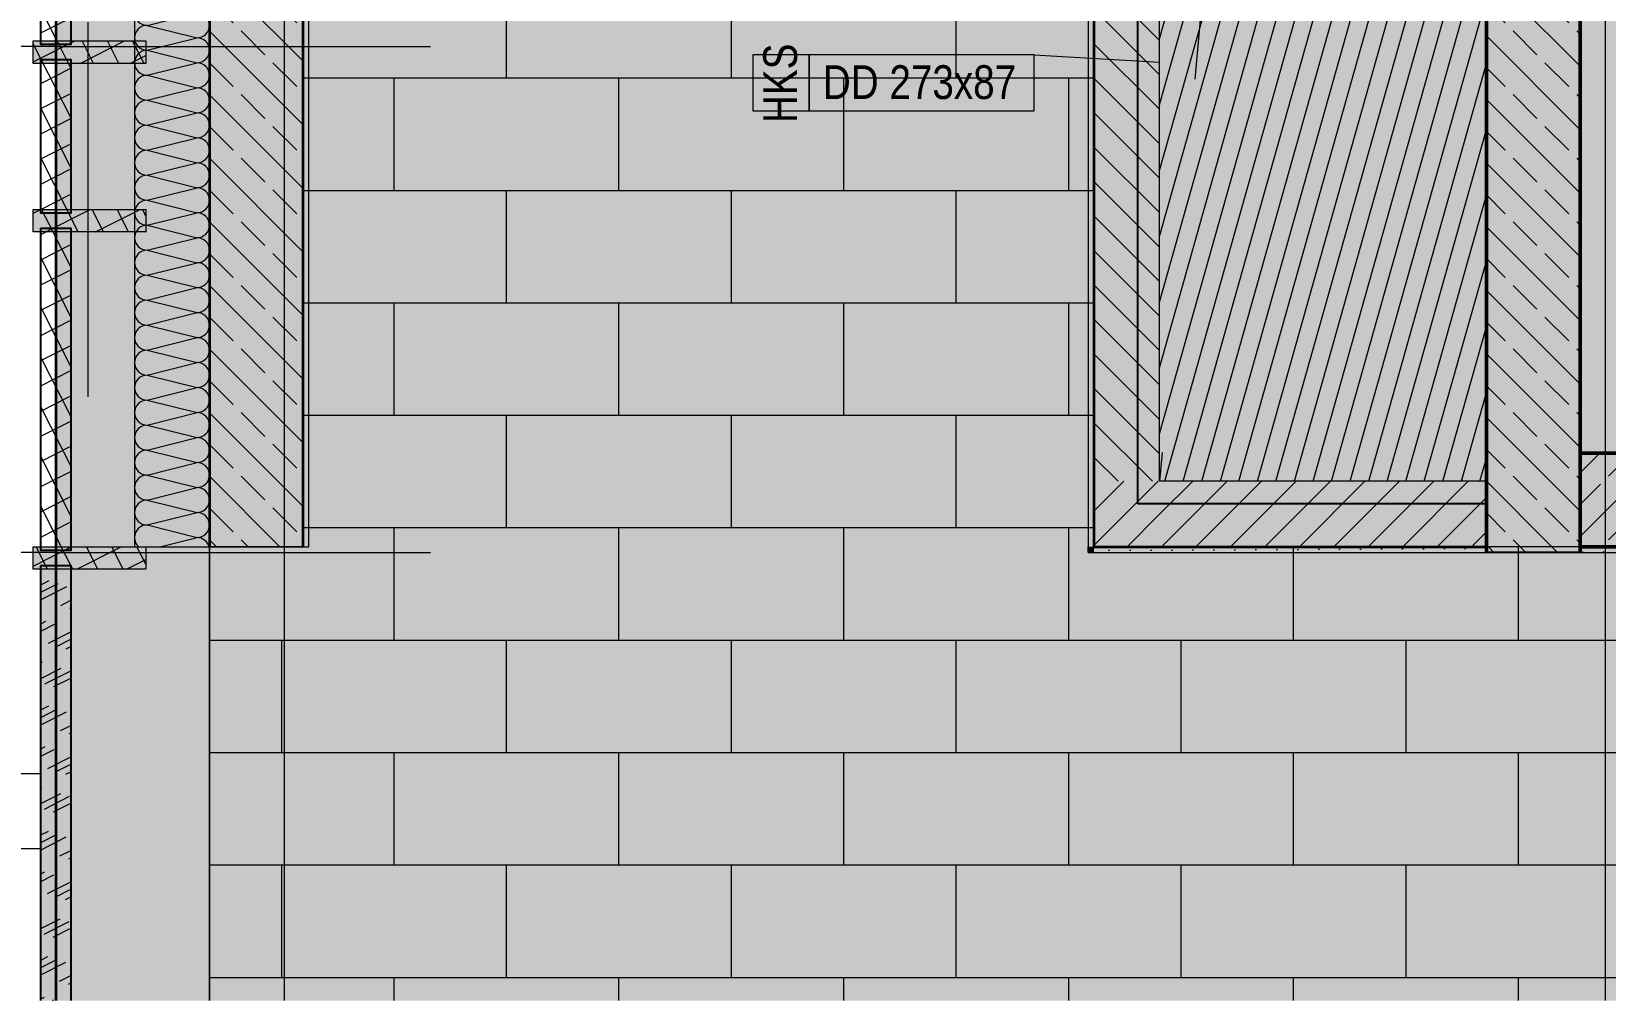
# Model space of a CAD drawing. Header units: metres. Extents: x -22.4 to 53.1, y 133.6 to 157.9.
# Drawn here: x -5.832 to -1.632, y 133.729 to 136.315 of the extents above; entities that cross this region are included whole.
import ezdxf

# ---------------------------------------------------------------- set-up
doc = ezdxf.new("R2010")
doc.units = ezdxf.units.M
doc.header["$MEASUREMENT"] = 0
for name, pattern in [('Achse', [0.0023, 0.0015, -0.0008]), ('Strichlinie', [0.004, 0.003, -0.001]), ('Strichpunktlinie', [0.006703, 0.003528, -0.001764, 0, -0.001411])]:
    doc.linetypes.add(name, pattern=pattern)
for name, color, linetype in [('00  Raster', 7, 'Continuous'), ('00  Raster Ausbau', 7, 'Continuous'), ('10  Fassade', 7, 'Continuous'), ('10  Fassade_Schnittschraffur', 7, 'Continuous'), ('10  Treppen + Rampen', 7, 'Continuous'), ('10  Wand Massiv', 7, 'Continuous'), ('10  Wand Massiv_Schnittschraffur', 7, 'Continuous'), ('20  Boden Aufbauten', 7, 'Continuous'), ('20  Boden Aufbauten_Deckschraffur', 7, 'Continuous'), ('20  Dach Aufbauten', 7, 'Continuous'), ('50  NUF - Raumstempel', 7, 'Continuous'), ('BAE-SUD-DD', 7, 'Continuous'), ('BAE-SUD-DD-Kernbohrzone', 7, 'Continuous'), ('BAE-SUD-Text', 7, 'Continuous'), ('Neubau_10  Treppen + Rampen', 7, 'Continuous')]:
    doc.layers.add(name, color=color, linetype=linetype)
doc.styles.add('ERSTELLTER_STIL_2', font='')
doc.styles.get('ERSTELLTER_STIL_2').set_extended_font_data('Arial Narrow')
pattern_1 = [(26.86749, (-110.107942, 75.264664), (-0.0112982155, 0.0223013526), [0, -0.025])]
pattern_2 = [(26.86749, (-110.10794, 75.264664), (-0.027115717, 0.053523246), []), (116.86749, (-110.10794, 75.264664), (0.053523246, 0.027115717), [])]
pattern_3 = [(315, (-110.10794, 75.26466), (0.08485281, 0.08485281), []), (315, (-110.06552, 75.30709), (0.08485281, 0.08485281), [0.09, -0.03])]
pattern_4 = [(45.00004, (-110.10794, 75.264664), (-0.04596197, 0.045961908), [])]

# ---------------------------------------------------------------- blocks, each defined once
blk = doc.blocks.new('*X12', base_point=(-23.4289, 120.7796))
at = {"layer": '10  Wand Massiv_Schnittschraffur', "color": 98, "linetype": 'Continuous', "lineweight": 13, "ltscale": 1000, "true_color": 0x000100}
for p, q in [((-5.5232, 137.798), (-5.3899, 137.8313)), ((-5.4242, 137.8399), (-5.3899, 137.8313)), ((-5.5232, 137.798), (-5.3899, 137.7647)), ((-5.5232, 137.7313), (-5.3899, 137.7647)), ((-5.5232, 137.7313), (-5.3899, 137.698)), ((-5.5232, 137.6647), (-5.3899, 137.698)), ((-5.5232, 137.6647), (-5.3899, 137.6313)), ((-5.5232, 137.598), (-5.3899, 137.6313)), ((-5.5232, 137.598), (-5.3899, 137.5647)), ((-5.5232, 137.5313), (-5.3899, 137.5647)), ((-5.5232, 137.5313), (-5.3899, 137.498)), ((-5.5232, 137.4647), (-5.3899, 137.498)), ((-5.5232, 137.4647), (-5.3899, 137.4313)), ((-5.5232, 137.398), (-5.3899, 137.4313)), ((-5.5232, 137.398), (-5.3899, 137.3647)), ((-5.5232, 137.3313), (-5.3899, 137.3647)), ((-5.5232, 137.3313), (-5.3899, 137.298)), ((-5.5232, 137.2647), (-5.3899, 137.298)), ((-5.5232, 137.2647), (-5.3899, 137.2313)), ((-5.5232, 137.198), (-5.3899, 137.2313)), ((-5.5232, 137.198), (-5.3899, 137.1647)), ((-5.5232, 137.1313), (-5.3899, 137.1647)), ((-5.5232, 137.1313), (-5.3899, 137.098)), ((-5.5232, 137.0647), (-5.3899, 137.098)), ((-5.5232, 137.0647), (-5.3899, 137.0313)), ((-5.5232, 136.998), (-5.3899, 137.0313)), ((-5.5232, 136.998), (-5.3899, 136.9647)), ((-5.5232, 136.9313), (-5.3899, 136.9647)), ((-5.5232, 136.9313), (-5.3899, 136.898)), ((-5.5232, 136.8647), (-5.3899, 136.898)), ((-5.5232, 136.8647), (-5.3899, 136.8313)), ((-5.5232, 136.798), (-5.3899, 136.8313)), ((-5.5232, 136.798), (-5.3899, 136.7647)), ((-5.5232, 136.7313), (-5.3899, 136.7647)), ((-5.5232, 136.7313), (-5.3899, 136.698)), ((-5.5232, 136.6647), (-5.3899, 136.698)), ((-5.5232, 136.6647), (-5.3899, 136.6313)), ((-5.5232, 136.598), (-5.3899, 136.6313)), ((-5.5232, 136.598), (-5.3899, 136.5647)), ((-5.5232, 136.5313), (-5.3899, 136.5647)), ((-5.5232, 136.5313), (-5.3899, 136.498)), ((-5.5232, 136.4647), (-5.3899, 136.498)), ((-5.5232, 136.4647), (-5.3899, 136.4313)), ((-5.5232, 136.398), (-5.3899, 136.4313)), ((-5.5232, 136.398), (-5.3899, 136.3647)), ((-5.5232, 136.3313), (-5.3899, 136.3647)), ((-5.5232, 136.3313), (-5.3899, 136.298)), ((-5.5232, 136.2647), (-5.3899, 136.298)), ((-5.5232, 136.2647), (-5.3899, 136.2313)), ((-5.5232, 136.198), (-5.3899, 136.2313)), ((-5.5232, 136.198), (-5.3899, 136.1647)), ((-5.5232, 136.1313), (-5.3899, 136.1647)), ((-5.5232, 136.1313), (-5.3899, 136.098)), ((-5.5232, 136.0647), (-5.3899, 136.098)), ((-5.5232, 136.0647), (-5.3899, 136.0313)), ((-5.5232, 135.998), (-5.3899, 136.0313)), ((-5.5232, 135.998), (-5.3899, 135.9647)), ((-5.5232, 135.9313), (-5.3899, 135.9647)), ((-5.5232, 135.9313), (-5.3899, 135.898)), ((-5.5232, 135.8647), (-5.3899, 135.898)), ((-5.5232, 135.8647), (-5.3899, 135.8313)), ((-5.5232, 135.798), (-5.3899, 135.8313)), ((-5.5232, 135.798), (-5.3899, 135.7647)), ((-5.5232, 135.7313), (-5.3899, 135.7647)), ((-5.5232, 135.7313), (-5.3899, 135.698)), ((-5.5232, 135.6647), (-5.3899, 135.698)), ((-5.5232, 135.6647), (-5.3899, 135.6313)), ((-5.5232, 135.598), (-5.3899, 135.6313)), ((-5.5232, 135.598), (-5.3899, 135.5647)), ((-5.5232, 135.5313), (-5.3899, 135.5647)), ((-5.5232, 135.5313), (-5.3899, 135.498)), ((-5.5232, 135.4647), (-5.3899, 135.498)), ((-5.5232, 135.4647), (-5.3899, 135.4313)), ((-5.5232, 135.398), (-5.3899, 135.4313)), ((-5.5232, 135.398), (-5.3899, 135.3647)), ((-5.5232, 135.3313), (-5.3899, 135.3647)), ((-5.5232, 135.3313), (-5.3899, 135.298)), ((-5.5232, 135.2647), (-5.3899, 135.298)), ((-5.5232, 135.2647), (-5.3899, 135.2313)), ((-5.5232, 135.198), (-5.3899, 135.2313)), ((-5.5232, 135.198), (-5.3899, 135.1647)), ((-5.5232, 135.1313), (-5.3899, 135.1647)), ((-5.5232, 135.1313), (-5.3899, 135.098)), ((-5.5232, 135.0647), (-5.3899, 135.098)), ((-5.5232, 135.0647), (-5.3899, 135.0313)), ((-5.5232, 134.998), (-5.3899, 135.0313)), ((-5.5232, 134.998), (-5.3899, 134.9647)), ((-5.4889, 134.9399), (-5.3899, 134.9647))]:
    blk.add_line(p, q, dxfattribs=at)
for centre, start, end in [((-5.5232, 137.8313), 165.0887, 180), ((-5.5232, 137.8313), 180, 270), ((-5.3899, 137.8647), 270, 312.0401), ((-5.3899, 137.798), 0, 90), ((-5.5232, 137.7647), 90, 180), ((-5.5232, 137.7647), 180, 270), ((-5.3899, 137.798), 270, 0), ((-5.3899, 137.7313), 0, 90), ((-5.5232, 137.698), 90, 180), ((-5.3899, 137.7313), 270, 0), ((-5.5232, 137.698), 180, 270), ((-5.3899, 137.6647), 0, 90), ((-5.5232, 137.6313), 90, 180), ((-5.3899, 137.6647), 270, 0), ((-5.5232, 137.6313), 180, 270), ((-5.5232, 137.5647), 90, 180), ((-5.3899, 137.598), 0, 90), ((-5.3899, 137.598), 270, 0), ((-5.5232, 137.5647), 180, 270), ((-5.3899, 137.5313), 0, 90), ((-5.5232, 137.498), 90, 180), ((-5.3899, 137.5313), 270, 0), ((-5.5232, 137.498), 180, 270), ((-5.3899, 137.4647), 0, 90), ((-5.5232, 137.4313), 90, 180), ((-5.5232, 137.4313), 180, 270), ((-5.3899, 137.4647), 270, 0), ((-5.3899, 137.398), 0, 90), ((-5.5232, 137.3647), 90, 180), ((-5.3899, 137.398), 270, 0), ((-5.5232, 137.3647), 180, 270), ((-5.3899, 137.3313), 0, 90), ((-5.5232, 137.298), 90, 180), ((-5.3899, 137.3313), 270, 0), ((-5.5232, 137.298), 180, 270), ((-5.5232, 137.2313), 90, 180), ((-5.3899, 137.2647), 0, 90), ((-5.3899, 137.2647), 270, 0), ((-5.5232, 137.2313), 180, 270), ((-5.3899, 137.198), 0, 90), ((-5.5232, 137.1647), 90, 180), ((-5.3899, 137.198), 270, 0), ((-5.5232, 137.1647), 180, 270), ((-5.5232, 137.098), 90, 180), ((-5.3899, 137.1313), 0, 90), ((-5.3899, 137.1313), 270, 0), ((-5.5232, 137.098), 180, 270), ((-5.3899, 137.0647), 0, 90), ((-5.5232, 137.0313), 90, 180), ((-5.3899, 137.0647), 270, 0), ((-5.5232, 137.0313), 180, 270), ((-5.3899, 136.998), 0, 90), ((-5.5232, 136.9647), 90, 180), ((-5.5232, 136.9647), 180, 270), ((-5.3899, 136.998), 270, 0), ((-5.3899, 136.9313), 0, 90), ((-5.5232, 136.898), 90, 180), ((-5.3899, 136.9313), 270, 0), ((-5.5232, 136.898), 180, 270), ((-5.3899, 136.8647), 0, 90), ((-5.5232, 136.8313), 90, 180), ((-5.3899, 136.8647), 270, 0), ((-5.5232, 136.8313), 180, 270), ((-5.5232, 136.7647), 90, 180), ((-5.3899, 136.798), 0, 90), ((-5.3899, 136.798), 270, 0), ((-5.5232, 136.7647), 180, 270), ((-5.3899, 136.7313), 0, 90), ((-5.5232, 136.698), 90, 180), ((-5.3899, 136.7313), 270, 0), ((-5.5232, 136.698), 180, 270), ((-5.3899, 136.6647), 0, 90), ((-5.5232, 136.6313), 90, 180), ((-5.5232, 136.6313), 180, 270), ((-5.3899, 136.6647), 270, 0), ((-5.3899, 136.598), 0, 90), ((-5.5232, 136.5647), 90, 180), ((-5.3899, 136.598), 270, 0), ((-5.5232, 136.5647), 180, 270), ((-5.3899, 136.5313), 0, 90), ((-5.5232, 136.498), 90, 180), ((-5.3899, 136.5313), 270, 0), ((-5.5232, 136.498), 180, 270), ((-5.5232, 136.4313), 90, 180), ((-5.3899, 136.4647), 0, 90), ((-5.3899, 136.4647), 270, 0), ((-5.5232, 136.4313), 180, 270), ((-5.3899, 136.398), 0, 90), ((-5.5232, 136.3647), 90, 180), ((-5.3899, 136.398), 270, 0), ((-5.5232, 136.3647), 180, 270), ((-5.3899, 136.3313), 0, 90), ((-5.5232, 136.298), 90, 180), ((-5.5232, 136.298), 180, 270), ((-5.3899, 136.3313), 270, 0), ((-5.3899, 136.2647), 0, 90), ((-5.5232, 136.2313), 90, 180), ((-5.3899, 136.2647), 270, 0), ((-5.5232, 136.2313), 180, 270), ((-5.3899, 136.198), 0, 90), ((-5.5232, 136.1647), 90, 180), ((-5.5232, 136.1647), 180, 270), ((-5.3899, 136.198), 270, 0), ((-5.3899, 136.1313), 0, 90), ((-5.5232, 136.098), 90, 180), ((-5.3899, 136.1313), 270, 0), ((-5.5232, 136.098), 180, 270), ((-5.3899, 136.0647), 0, 90), ((-5.5232, 136.0313), 90, 180), ((-5.3899, 136.0647), 270, 0), ((-5.5232, 136.0313), 180, 270), ((-5.5232, 135.9647), 90, 180), ((-5.3899, 135.998), 0, 90), ((-5.3899, 135.998), 270, 0), ((-5.5232, 135.9647), 180, 270), ((-5.3899, 135.9313), 0, 90), ((-5.5232, 135.898), 90, 180), ((-5.3899, 135.9313), 270, 0), ((-5.5232, 135.898), 180, 270), ((-5.3899, 135.8647), 0, 90), ((-5.5232, 135.8313), 90, 180), ((-5.5232, 135.8313), 180, 270), ((-5.3899, 135.8647), 270, 0), ((-5.3899, 135.798), 0, 90), ((-5.5232, 135.7647), 90, 180), ((-5.3899, 135.798), 270, 0), ((-5.5232, 135.7647), 180, 270), ((-5.3899, 135.7313), 0, 90), ((-5.5232, 135.698), 90, 180), ((-5.3899, 135.7313), 270, 0), ((-5.5232, 135.698), 180, 270), ((-5.5232, 135.6313), 90, 180), ((-5.3899, 135.6647), 0, 90), ((-5.3899, 135.6647), 270, 0), ((-5.5232, 135.6313), 180, 270), ((-5.3899, 135.598), 0, 90), ((-5.5232, 135.5647), 90, 180), ((-5.3899, 135.598), 270, 0), ((-5.5232, 135.5647), 180, 270), ((-5.3899, 135.5313), 0, 90), ((-5.5232, 135.498), 90, 180), ((-5.5232, 135.498), 180, 270), ((-5.3899, 135.5313), 270, 0), ((-5.3899, 135.4647), 0, 90), ((-5.5232, 135.4313), 90, 180), ((-5.3899, 135.4647), 270, 0), ((-5.5232, 135.4313), 180, 270), ((-5.3899, 135.398), 0, 90), ((-5.5232, 135.3647), 90, 180), ((-5.3899, 135.398), 270, 0), ((-5.5232, 135.3647), 180, 270), ((-5.5232, 135.298), 90, 180), ((-5.3899, 135.3313), 0, 90), ((-5.3899, 135.3313), 270, 0), ((-5.5232, 135.298), 180, 270), ((-5.3899, 135.2647), 0, 90), ((-5.5232, 135.2313), 90, 180), ((-5.3899, 135.2647), 270, 0), ((-5.5232, 135.2313), 180, 270), ((-5.3899, 135.198), 0, 90), ((-5.5232, 135.1647), 90, 180), ((-5.5232, 135.1647), 180, 270), ((-5.3899, 135.198), 270, 0), ((-5.3899, 135.1313), 0, 90), ((-5.5232, 135.098), 90, 180), ((-5.3899, 135.1313), 270, 0), ((-5.5232, 135.098), 180, 270), ((-5.3899, 135.0647), 0, 90), ((-5.5232, 135.0313), 90, 180), ((-5.5232, 135.0313), 180, 270), ((-5.3899, 135.0647), 270, 0), ((-5.3899, 134.998), 0, 90), ((-5.5232, 134.9647), 90, 180), ((-5.3899, 134.998), 270, 0), ((-5.5232, 134.9647), 180, 227.9599), ((-5.3899, 134.9313), 14.9113, 90)]:
    blk.add_arc(centre, 0.0333, start, end, dxfattribs=at)
blk = doc.blocks.new('*X22', base_point=(-23.4289, 120.7796))
at = {"layer": '20  Boden Aufbauten_Deckschraffur', "color": 254, "linetype": 'Continuous', "lineweight": 18, "ltscale": 1000, "true_color": 0xdfdfdf}
for p, q in [((-4.5639, 136.1909), (-4.5639, 136.4909)), ((-3.9639, 136.1909), (-3.9639, 136.4909)), ((-3.3639, 136.1909), (-3.3639, 136.4909)), ((-5.1066, 136.1909), (-4.2639, 136.1909)), ((-5.1066, 136.1909), (-4.2639, 136.1909)), ((-4.8639, 135.8909), (-4.8639, 136.1909)), ((-4.2639, 136.1909), (-3.3639, 136.1909)), ((-4.2639, 135.8909), (-4.2639, 136.1909)), ((-3.6639, 135.8909), (-3.6639, 136.1909)), ((-3.3639, 136.1909), (-2.9966, 136.1909)), ((-3.3639, 136.1909), (-2.9966, 136.1909)), ((-3.0639, 135.8909), (-3.0639, 136.1909)), ((-5.1066, 135.8909), (-4.2639, 135.8909)), ((-4.5639, 135.5909), (-4.5639, 135.8909)), ((-4.2639, 135.8909), (-3.3639, 135.8909)), ((-4.2639, 135.8909), (-3.3639, 135.8909)), ((-3.9639, 135.5909), (-3.9639, 135.8909)), ((-3.3639, 135.8909), (-2.9966, 135.8909)), ((-3.3639, 135.5909), (-3.3639, 135.8909)), ((-5.1066, 135.5909), (-4.2639, 135.5909)), ((-5.1066, 135.5909), (-4.2639, 135.5909)), ((-4.8639, 135.2909), (-4.8639, 135.5909)), ((-4.2639, 135.5909), (-3.3639, 135.5909)), ((-4.2639, 135.2909), (-4.2639, 135.5909)), ((-3.6639, 135.2909), (-3.6639, 135.5909)), ((-3.3639, 135.5909), (-2.9966, 135.5909)), ((-3.3639, 135.5909), (-2.9966, 135.5909)), ((-3.0639, 135.2909), (-3.0639, 135.5909)), ((-5.1066, 135.2909), (-4.2639, 135.2909)), ((-4.5639, 134.9909), (-4.5639, 135.2909)), ((-4.2639, 135.2909), (-3.3639, 135.2909)), ((-4.2639, 135.2909), (-3.3639, 135.2909)), ((-3.9639, 134.9909), (-3.9639, 135.2909)), ((-3.3639, 135.2909), (-2.9966, 135.2909)), ((-3.3639, 134.9909), (-3.3639, 135.2909)), ((-5.1066, 134.9909), (-4.2639, 134.9909)), ((-5.1066, 134.9909), (-4.2639, 134.9909)), ((-4.8639, 134.6909), (-4.8639, 134.9909)), ((-4.2639, 134.9909), (-3.3639, 134.9909)), ((-4.2639, 134.6909), (-4.2639, 134.9909)), ((-3.6639, 134.6909), (-3.6639, 134.9909)), ((-3.3639, 134.9909), (-2.9966, 134.9909)), ((-3.3639, 134.9909), (-2.9966, 134.9909)), ((-3.0639, 134.6909), (-3.0639, 134.9909)), ((-2.4639, 134.6909), (-2.4639, 134.9399)), ((-1.8639, 134.6909), (-1.8639, 134.9399)), ((-5.3566, 134.6909), (-5.1639, 134.6909)), ((-5.3566, 134.6909), (-5.1639, 134.6909)), ((-5.1639, 134.6909), (-4.2639, 134.6909)), ((-5.1639, 134.3909), (-5.1639, 134.6909)), ((-4.5639, 134.3909), (-4.5639, 134.6909)), ((-4.2639, 134.6909), (-3.3639, 134.6909)), ((-4.2639, 134.6909), (-3.3639, 134.6909)), ((-3.9639, 134.3909), (-3.9639, 134.6909)), ((-3.3639, 134.6909), (-2.4639, 134.6909)), ((-3.3639, 134.3909), (-3.3639, 134.6909)), ((-2.7639, 134.3909), (-2.7639, 134.6909)), ((-2.4639, 134.6909), (-1.5639, 134.6909)), ((-2.4639, 134.6909), (-1.5639, 134.6909)), ((-2.1639, 134.3909), (-2.1639, 134.6909)), ((-5.3566, 134.3909), (-5.1639, 134.3909)), ((-5.1639, 134.3909), (-4.2639, 134.3909)), ((-5.1639, 134.3909), (-4.2639, 134.3909)), ((-4.8639, 134.0909), (-4.8639, 134.3909)), ((-4.2639, 134.3909), (-3.3639, 134.3909)), ((-4.2639, 134.0909), (-4.2639, 134.3909)), ((-3.6639, 134.0909), (-3.6639, 134.3909)), ((-3.3639, 134.3909), (-2.4639, 134.3909)), ((-3.3639, 134.3909), (-2.4639, 134.3909)), ((-3.0639, 134.0909), (-3.0639, 134.3909)), ((-2.4639, 134.3909), (-1.5639, 134.3909)), ((-2.4639, 134.0909), (-2.4639, 134.3909)), ((-1.8639, 134.0909), (-1.8639, 134.3909)), ((-5.3566, 134.0909), (-5.1639, 134.0909)), ((-5.3566, 134.0909), (-5.1639, 134.0909)), ((-5.1639, 134.0909), (-4.2639, 134.0909)), ((-5.1639, 133.7909), (-5.1639, 134.0909)), ((-4.5639, 133.7909), (-4.5639, 134.0909)), ((-4.2639, 134.0909), (-3.3639, 134.0909)), ((-4.2639, 134.0909), (-3.3639, 134.0909)), ((-3.9639, 133.7909), (-3.9639, 134.0909)), ((-3.3639, 134.0909), (-2.4639, 134.0909)), ((-3.3639, 133.7909), (-3.3639, 134.0909)), ((-2.7639, 133.7909), (-2.7639, 134.0909)), ((-2.4639, 134.0909), (-1.5639, 134.0909)), ((-2.4639, 134.0909), (-1.5639, 134.0909)), ((-2.1639, 133.7909), (-2.1639, 134.0909)), ((-5.3566, 133.7909), (-5.1639, 133.7909)), ((-5.1639, 133.7909), (-4.2639, 133.7909)), ((-5.1639, 133.7909), (-4.2639, 133.7909)), ((-4.8639, 133.7291), (-4.8639, 133.7909)), ((-4.2639, 133.7909), (-3.3639, 133.7909)), ((-4.2639, 133.7291), (-4.2639, 133.7909)), ((-3.6639, 133.7291), (-3.6639, 133.7909)), ((-3.3639, 133.7909), (-2.4639, 133.7909)), ((-3.3639, 133.7909), (-2.4639, 133.7909)), ((-3.0639, 133.7291), (-3.0639, 133.7909)), ((-2.4639, 133.7909), (-1.5639, 133.7909)), ((-2.4639, 133.7291), (-2.4639, 133.7909)), ((-1.8639, 133.7291), (-1.8639, 133.7909))]:
    blk.add_line(p, q, dxfattribs=at)
blk = doc.blocks.new('*X35', base_point=(-23.4289, 120.7796))
at = {"layer": '10  Fassade_Schnittschraffur', "color": 98, "linetype": 'Continuous', "lineweight": 13, "ltscale": 1000, "true_color": 0x000100}
for p, q in [((-5.8068, 134.8382), (-5.7844, 134.8496)), ((-5.8068, 134.8184), (-5.7606, 134.8418)), ((-5.8037, 134.8001), (-5.7368, 134.834)), ((-5.7534, 134.7836), (-5.7268, 134.7971)), ((-5.8068, 134.7344), (-5.7936, 134.7411)), ((-5.7296, 134.7759), (-5.7268, 134.7773)), ((-5.8068, 134.7146), (-5.7698, 134.7333)), ((-5.7864, 134.6829), (-5.7268, 134.7131)), ((-5.7626, 134.6751), (-5.7268, 134.6933)), ((-5.7389, 134.6673), (-5.7268, 134.6734)), ((-5.8068, 134.6305), (-5.8028, 134.6326)), ((-5.8068, 134.5885), (-5.7525, 134.6161)), ((-5.7956, 134.5744), (-5.7287, 134.6083)), ((-5.7718, 134.5666), (-5.7268, 134.5894)), ((-5.8068, 134.5045), (-5.7854, 134.5153)), ((-5.8068, 134.4847), (-5.7617, 134.5075)), ((-5.8048, 134.4659), (-5.7379, 134.4998)), ((-5.7545, 134.4494), (-5.7268, 134.4634)), ((-5.7307, 134.4416), (-5.7268, 134.4436)), ((-5.8068, 134.4007), (-5.7947, 134.4068)), ((-5.8068, 134.3808), (-5.7709, 134.399)), ((-5.7875, 134.3486), (-5.7268, 134.3794)), ((-5.7637, 134.3409), (-5.7268, 134.3595)), ((-5.7399, 134.3331), (-5.7268, 134.3397)), ((-5.8068, 134.2968), (-5.8039, 134.2983)), ((-5.8068, 134.2548), (-5.7535, 134.2818)), ((-5.7967, 134.2401), (-5.7298, 134.274)), ((-5.7729, 134.2323), (-5.7268, 134.2557)), ((-5.8068, 134.1708), (-5.7865, 134.1811)), ((-5.8068, 134.151), (-5.7628, 134.1733)), ((-5.8059, 134.1316), (-5.739, 134.1655)), ((-5.7555, 134.1151), (-5.7268, 134.1297)), ((-5.7318, 134.1073), (-5.7268, 134.1099)), ((-5.8068, 134.0669), (-5.7958, 134.0725)), ((-5.8068, 134.0471), (-5.772, 134.0648)), ((-5.7885, 134.0144), (-5.7268, 134.0457)), ((-5.7648, 134.0066), (-5.7268, 134.0258)), ((-5.741, 133.9988), (-5.7268, 134.006)), ((-5.8068, 133.9631), (-5.805, 133.964)), ((-5.8068, 133.9211), (-5.7546, 133.9475)), ((-5.7978, 133.9059), (-5.7309, 133.9398)), ((-5.774, 133.8981), (-5.7268, 133.922)), ((-5.8068, 133.8371), (-5.7876, 133.8468)), ((-5.8068, 133.8173), (-5.7638, 133.839)), ((-5.8068, 133.7974), (-5.7401, 133.8312)), ((-5.7566, 133.7808), (-5.7268, 133.796)), ((-5.7329, 133.7731), (-5.7268, 133.7761)), ((-5.8068, 133.7332), (-5.7968, 133.7383)), ((-5.7758, 133.7291), (-5.7731, 133.7305))]:
    blk.add_line(p, q, dxfattribs=at)

msp = doc.modelspace()

# ---------------------------------------------------------------- hatches: boundary and pattern name
at = {"layer": '10  Fassade_Schnittschraffur', "linetype": 'Continuous', "lineweight": 13, "true_color": 0x000100}
h = msp.add_hatch(dxfattribs=at)
h.set_pattern_fill('Dämmung__hart_1_0001', color=98, style=0, pattern_type=2)
h.set_pattern_definition(pattern_2)
h.paths.add_polyline_path([(-5.8068, 137.4399), (-5.8068, 136.2799), (-5.7268, 136.2799), (-5.7268, 137.4399)])
at = {"layer": '10  Fassade_Schnittschraffur', "linetype": 'Continuous', "lineweight": 0, "true_color": 0xffffff}
for points in [[(-5.8268, 136.2299), (-5.5268, 136.2299), (-5.5268, 136.2899), (-5.8268, 136.2899)], [(-5.8268, 135.7799), (-5.5268, 135.7799), (-5.5268, 135.8399), (-5.8268, 135.8399)], [(-5.8268, 134.8799), (-5.5268, 134.8799), (-5.5268, 134.9399), (-5.8268, 134.9399)], [(-5.7268, 134.8899), (-5.8068, 134.8899), (-5.8068, 133.7291), (-5.7268, 133.7291)]]:
    msp.add_hatch(color=7, dxfattribs=at).paths.add_polyline_path(points)
at = {"layer": '10  Fassade_Schnittschraffur', "linetype": 'Continuous', "lineweight": 13, "true_color": 0x000100}
h = msp.add_hatch(dxfattribs=at)
h.set_pattern_fill('Dämmung__hart_1_0001', color=98, style=0, pattern_type=2)
h.set_pattern_definition(pattern_2)
h.paths.add_polyline_path([(-5.8268, 136.2299), (-5.5268, 136.2299), (-5.5268, 136.2899), (-5.8268, 136.2899)])
h = msp.add_hatch(dxfattribs=at)
h.set_pattern_fill('Dämmung__hart_1_0001', color=98, style=0, pattern_type=2)
h.set_pattern_definition(pattern_2)
h.paths.add_polyline_path([(-5.8068, 136.2399), (-5.8068, 135.8299), (-5.7268, 135.8299), (-5.7268, 136.2399)])
h = msp.add_hatch(dxfattribs=at)
h.set_pattern_fill('Dämmung__hart_1_0001', color=98, style=0, pattern_type=2)
h.set_pattern_definition(pattern_2)
h.paths.add_polyline_path([(-5.8268, 135.7799), (-5.5268, 135.7799), (-5.5268, 135.8399), (-5.8268, 135.8399)])
h = msp.add_hatch(dxfattribs=at)
h.set_pattern_fill('Dämmung__hart_1_0001', color=98, style=0, pattern_type=2)
h.set_pattern_definition(pattern_2)
h.paths.add_polyline_path([(-5.8068, 135.7899), (-5.8068, 134.9299), (-5.7268, 134.9299), (-5.7268, 135.7899)])
h = msp.add_hatch(dxfattribs=at)
h.set_pattern_fill('Dämmung__hart_1_0001', color=98, style=0, pattern_type=2)
h.set_pattern_definition(pattern_2)
h.paths.add_polyline_path([(-5.8268, 134.8799), (-5.5268, 134.8799), (-5.5268, 134.9399), (-5.8268, 134.9399)])
at = {"layer": '10  Wand Massiv_Schnittschraffur', "linetype": 'Continuous', "lineweight": 0, "true_color": 0xffffff}
for points in [[(-5.3566, 137.8399), (-5.3566, 134.9399), (-5.1066, 134.9399), (-5.1066, 137.8399)], [(-5.0916, 134.9399), (-5.0916, 137.8399), (-5.1066, 137.8399), (-5.1066, 134.9399)], [(-2.9966, 137.8261), (-3.0116, 137.8249), (-3.0116, 134.9399), (-2.9966, 134.9399)], [(-2.8216, 137.8399), (-2.9966, 137.8261), (-2.9966, 135.1149), (-2.8216, 135.1149)], [(-1.9495, 137.8399), (-1.9495, 135.1149), (-1.6995, 134.9249), (-1.6995, 137.8399)], [(-1.1945, 135.1899), (-1.6995, 135.1899), (-1.6995, 134.9399), (-1.1945, 134.9399)], [(-2.8216, 135.1149), (-2.9966, 135.1149), (-2.9966, 134.9399)], [(-2.9966, 134.9399), (-2.8216, 134.9399), (-2.8216, 135.1149)], [(-2.8216, 135.1149), (-2.8216, 134.9399), (-1.9495, 134.9399), (-1.9495, 135.1149)], [(-1.7193, 134.9399), (-1.9495, 135.1149), (-1.9495, 134.9399)], [(-2.9966, 134.9399), (-3.0116, 134.9399), (-3.0116, 134.9249)], [(-3.0116, 134.9249), (-2.9966, 134.9249), (-2.9966, 134.9399)], [(-2.9966, 134.9399), (-2.9966, 134.9249), (-1.9495, 134.9249), (-1.9495, 134.9399)], [(-1.7193, 134.9399), (-1.9495, 134.9399), (-1.9495, 134.9249), (-1.6995, 134.9249)], [(-1.1945, 134.9399), (-1.6995, 134.9399), (-1.6995, 134.9249), (-1.1945, 134.9249)]]:
    msp.add_hatch(color=7, dxfattribs=at).paths.add_polyline_path(points)
at = {"layer": '10  Wand Massiv_Schnittschraffur', "linetype": 'Continuous', "lineweight": 13, "true_color": 0x000100}
h = msp.add_hatch(dxfattribs=at)
h.set_pattern_fill('Beton__Stahlbeton_0001', color=98, style=0, pattern_type=2)
h.set_pattern_definition([(315, (-110.10794, 75.26466), (0.08485281, 0.08485281), []), (315, (-110.06552, 75.30709), (0.08485281, 0.08485281), [0.09, -0.03])])
h.paths.add_polyline_path([(-5.3566, 137.8399), (-5.3566, 134.9399), (-5.1066, 134.9399), (-5.1066, 137.8399)])
h = msp.add_hatch(dxfattribs=at)
h.set_pattern_fill('Gips_0001', color=98, style=0, pattern_type=2)
h.set_pattern_definition(pattern_1)
h.paths.add_polyline_path([(-5.0916, 134.9399), (-5.0916, 137.8399), (-5.1066, 137.8399), (-5.1066, 134.9399)])
h = msp.add_hatch(dxfattribs=at)
h.set_pattern_fill('Gips_0001', color=98, style=0, pattern_type=2)
h.set_pattern_definition(pattern_1)
h.paths.add_polyline_path([(-2.9966, 137.8261), (-3.0116, 137.8249), (-3.0116, 134.9399), (-2.9966, 134.9399)])
h = msp.add_hatch(dxfattribs=at)
h.set_pattern_fill('MW_Kalksandstein_0001', color=98, style=0, pattern_type=2)
h.set_pattern_definition([(315.00004, (-110.10794, 75.264664), (0.045961905, 0.045961973), [])])
h.paths.add_polyline_path([(-2.8216, 137.8399), (-2.9966, 137.8261), (-2.9966, 135.1149), (-2.8216, 135.1149)])
h = msp.add_hatch(dxfattribs=at)
h.set_pattern_fill('Beton__Stahlbeton_0001', color=98, style=0, pattern_type=2)
h.set_pattern_definition(pattern_3)
h.paths.add_polyline_path([(-1.9495, 137.8399), (-1.9495, 135.1149), (-1.6995, 134.9249), (-1.6995, 137.8399)])
h = msp.add_hatch(dxfattribs=at)
h.set_pattern_fill('Beton__Stahlbeton_0001', color=98, style=0, pattern_type=2)
h.set_pattern_definition([(45, (-110.10794, 75.26466), (-0.08485281, 0.08485281), []), (45, (-110.15037, 75.30709), (-0.08485281, 0.08485281), [0.09, -0.03])])
h.paths.add_polyline_path([(-1.1945, 135.1899), (-1.6995, 135.1899), (-1.6995, 134.9399), (-1.1945, 134.9399)])
h = msp.add_hatch(dxfattribs=at)
h.set_pattern_fill('MW_Kalksandstein_0001', color=98, style=0, pattern_type=2)
h.set_pattern_definition(pattern_4)
h.paths.add_polyline_path([(-2.8216, 135.1149), (-2.9966, 135.1149), (-2.9966, 134.9399)])
h = msp.add_hatch(dxfattribs=at)
h.set_pattern_fill('MW_Kalksandstein_0001', color=98, style=0, pattern_type=2)
h.set_pattern_definition(pattern_4)
h.paths.add_polyline_path([(-2.9966, 134.9399), (-2.8216, 134.9399), (-2.8216, 135.1149)])
h = msp.add_hatch(dxfattribs=at)
h.set_pattern_fill('MW_Kalksandstein_0001', color=98, style=0, pattern_type=2)
h.set_pattern_definition(pattern_4)
h.paths.add_polyline_path([(-2.8216, 135.1149), (-2.8216, 134.9399), (-1.9495, 134.9399), (-1.9495, 135.1149)])
h = msp.add_hatch(dxfattribs=at)
h.set_pattern_fill('Beton__Stahlbeton_0001', color=98, style=0, pattern_type=2)
h.set_pattern_definition(pattern_3)
h.paths.add_polyline_path([(-1.7193, 134.9399), (-1.9495, 135.1149), (-1.9495, 134.9399)])
h = msp.add_hatch(dxfattribs=at)
h.set_pattern_fill('Gips_0001', color=98, style=0, pattern_type=2)
h.set_pattern_definition(pattern_1)
h.paths.add_polyline_path([(-2.9966, 134.9399), (-3.0116, 134.9399), (-3.0116, 134.9249)])
h = msp.add_hatch(dxfattribs=at)
h.set_pattern_fill('Gips_0001', color=98, style=0, pattern_type=2)
h.set_pattern_definition(pattern_1)
h.paths.add_polyline_path([(-3.0116, 134.9249), (-2.9966, 134.9249), (-2.9966, 134.9399)])
h = msp.add_hatch(dxfattribs=at)
h.set_pattern_fill('Gips_0001', color=98, style=0, pattern_type=2)
h.set_pattern_definition(pattern_1)
h.paths.add_polyline_path([(-2.9966, 134.9399), (-2.9966, 134.9249), (-1.9495, 134.9249), (-1.9495, 134.9399)])
h = msp.add_hatch(dxfattribs=at)
h.set_pattern_fill('Beton__Stahlbeton_0001', color=98, style=0, pattern_type=2)
h.set_pattern_definition(pattern_3)
h.paths.add_polyline_path([(-1.7193, 134.9399), (-1.9495, 134.9399), (-1.9495, 134.9249), (-1.6995, 134.9249)])
h = msp.add_hatch(dxfattribs=at)
h.set_pattern_fill('Gips_0001', color=98, style=0, pattern_type=2)
h.set_pattern_definition(pattern_1)
h.paths.add_polyline_path([(-1.1945, 134.9399), (-1.6995, 134.9399), (-1.6995, 134.9249), (-1.1945, 134.9249)])
at = {"layer": '20  Boden Aufbauten_Deckschraffur', "linetype": 'Continuous', "lineweight": 0, "true_color": 0xffffff}
msp.add_hatch(color=7, dxfattribs=at).paths.add_polyline_path([(-5.3566, 134.9399), (-5.3566, 133.7291), (0.3504, 133.7291), (0.3504, 134.9399), (-0.1445, 134.9399), (-0.1445, 135.0399), (-1.1945, 135.0399), (-1.1945, 134.9399), (-2.9966, 134.9399), (-2.9966, 137.8399), (-3.3116, 137.8399), (-3.3116, 138.0918), (-4.7916, 138.0918), (-4.7916, 137.8399), (-5.1066, 137.8399), (-5.1066, 134.9399)])
at = {"layer": 'BAE-SUD-DD-Kernbohrzone', "linetype": 'Continuous', "lineweight": 18, "ltscale": 1000}
h = msp.add_hatch(dxfattribs=at)
h.set_pattern_fill('ANSI31_0001', color=9, style=0, pattern_type=2)
h.set_pattern_definition([(74.26204, (36.5043, 138.53991), (-0.045839647, 0.012917716), [])])
h.paths.add_polyline_path([(-1.9495, 137.8399), (-2.8216, 137.8399), (-2.8216, 135.1149), (-1.9495, 135.1149)])
at = {"layer": 'Neubau_10  Treppen + Rampen', "linetype": 'Continuous', "lineweight": 0, "true_color": 0x8f8f8f}
msp.add_hatch(color=252, dxfattribs=at).paths.add_polyline_path([(-5.7669, 137.8399), (-5.7669, 133.7291), (0.9503, 133.7291), (0.9503, 137.8399)])

# ---------------------------------------------------------------- linework, layer by layer
at = {"layer": '00  Raster', "color": 7, "linetype": 'Strichpunktlinie', "lineweight": 13, "ltscale": 1000}
for p, q in [((-5.1566, 133.7291), (-5.1566, 155.8833)), ((-1.6316, 133.7291), (-1.6316, 155.8899))]:
    msp.add_line(p, q, dxfattribs=at)
at = {"layer": '00  Raster Ausbau', "color": 9, "linetype": 'Achse', "lineweight": 18, "ltscale": 1000}
for p, q in [((-5.6816, 136.3399), (-5.6816, 135.3399)), ((-5.7669, 136.2749), (-6.7669, 136.2749)), ((-5.7669, 136.2749), (-4.7669, 136.2749)), ((-5.7669, 134.9249), (-6.7669, 134.9249)), ((-5.7669, 134.9249), (-4.7669, 134.9249))]:
    msp.add_line(p, q, dxfattribs=at)
at = {"layer": '10  Fassade', "color": 7, "linetype": 'Continuous', "lineweight": 25, "ltscale": 1000, "flags": 128}
for points in [[(-5.8068, 137.4399), (-5.7268, 137.4399), (-5.7268, 136.2799), (-5.8068, 136.2799)], [(-5.8068, 136.2399), (-5.7268, 136.2399), (-5.7268, 135.8299), (-5.8068, 135.8299)], [(-5.8068, 135.7899), (-5.7268, 135.7899), (-5.7268, 134.9299), (-5.8068, 134.9299)]]:
    msp.add_lwpolyline(points, close=True, dxfattribs=at)
at = {"layer": '10  Fassade', "color": 7, "linetype": 'Continuous', "lineweight": 18, "ltscale": 1000, "flags": 128}
for points in [[(-5.8268, 136.2299), (-5.8268, 136.2899), (-5.5268, 136.2899), (-5.5268, 136.2299)], [(-5.8268, 135.7799), (-5.8268, 135.8399), (-5.5268, 135.8399), (-5.5268, 135.7799)], [(-5.8268, 134.8799), (-5.8268, 134.9399), (-5.5268, 134.9399), (-5.5268, 134.8799)]]:
    msp.add_lwpolyline(points, close=True, dxfattribs=at)
at = {"layer": '10  Fassade', "color": 7, "linetype": 'Continuous', "lineweight": 25, "ltscale": 1000, "flags": 128}
msp.add_lwpolyline([(-5.8068, 133.7291), (-5.8068, 134.8899), (-5.7268, 134.8899), (-5.7268, 133.7291)], dxfattribs=at)
at = {"layer": '10  Fassade', "color": 255, "linetype": 'Continuous', "lineweight": 18, "ltscale": 1000, "flags": 128}
for points in [[(-5.9308, 134.3349), (-5.8068, 134.3349)], [(-5.8068, 134.3349), (-5.8068, 134.1349)], [(-5.9308, 134.1349), (-5.8068, 134.1349)]]:
    msp.add_lwpolyline(points, dxfattribs=at)
at = {"layer": '10  Wand Massiv', "color": 7, "linetype": 'Continuous', "lineweight": 35, "ltscale": 1000}
for p, q in [((-5.3566, 137.8399), (-5.3566, 134.9399)), ((-5.1066, 134.9399), (-5.1066, 137.8399)), ((-2.9966, 137.8261), (-2.9966, 135.1149)), ((-2.9966, 135.1149), (-2.9966, 134.9399)), ((-2.9966, 135.1149), (-2.9966, 134.9399)), ((-2.9966, 134.9399), (-2.8216, 134.9399)), ((-2.8216, 134.9399), (-1.9495, 134.9399))]:
    msp.add_line(p, q, dxfattribs=at)
at = {"layer": '10  Wand Massiv', "color": 7, "linetype": 'Continuous', "lineweight": 50, "ltscale": 1000}
for p, q in [((-1.9495, 135.1149), (-1.9495, 134.9399)), ((-1.9495, 135.1149), (-1.9495, 134.9399)), ((-1.9495, 134.9399), (-1.9495, 134.9249)), ((-1.9495, 134.9399), (-1.9495, 134.9249)), ((-1.6995, 134.9399), (-1.1945, 134.9399))]:
    msp.add_line(p, q, dxfattribs=at)
at = {"layer": '10  Wand Massiv', "color": 7, "linetype": 'Continuous', "lineweight": 13, "ltscale": 1000, "flags": 128}
for points in [[(-5.5566, 137.8399), (-5.5566, 134.9399)], [(-5.0916, 134.9399), (-5.0916, 137.8399)], [(-3.0116, 137.8249), (-3.0116, 134.9399)], [(-2.8216, 135.1149), (-2.8216, 137.8399)], [(-1.9495, 135.1149), (-2.8216, 135.1149)], [(-5.5566, 134.9399), (-5.3566, 134.9399)], [(-5.1066, 134.9399), (-5.0916, 134.9399)], [(-3.0116, 134.9249), (-3.0116, 134.9399)], [(-3.0116, 134.9249), (-1.9495, 134.9249)], [(-1.6995, 134.9249), (-1.6995, 134.9399)], [(-1.6995, 134.9249), (-1.1945, 134.9249)]]:
    msp.add_lwpolyline(points, dxfattribs=at)
at = {"layer": '10  Wand Massiv', "color": 7, "linetype": 'Continuous', "lineweight": 50, "ltscale": 1000, "flags": 128}
for points in [[(-1.9495, 137.8399), (-1.9495, 135.1149)], [(-1.6995, 134.9249), (-1.6995, 137.8399)], [(-1.1945, 135.1899), (-1.6995, 135.1899)]]:
    msp.add_lwpolyline(points, dxfattribs=at)
at = {"layer": '10  Wand Massiv', "color": 7, "linetype": 'Continuous', "lineweight": 25, "ltscale": 1000, "flags": 128}
for points in [[(-1.6995, 134.9399), (-1.6995, 135.1899)], [(-1.6995, 134.9249), (-1.9495, 134.9249)]]:
    msp.add_lwpolyline(points, dxfattribs=at)
at = {"layer": '20  Boden Aufbauten', "color": 7, "linetype": 'Continuous', "lineweight": 13, "ltscale": 1000, "flags": 128}
msp.add_lwpolyline([(0.3504, 133.7291), (0.3504, 134.9399), (-0.1445, 134.9399), (-0.1445, 135.0399), (-1.1945, 135.0399), (-1.1945, 134.9399), (-2.9966, 134.9399), (-2.9966, 137.8399), (-3.3116, 137.8399), (-3.3116, 138.0918), (-4.7916, 138.0918), (-4.7916, 137.8399), (-5.1066, 137.8399), (-5.1066, 134.9399), (-5.3566, 134.9399), (-5.3566, 133.7291)], dxfattribs=at)
at = {"layer": '50  NUF - Raumstempel', "color": 7, "linetype": 'Strichlinie', "lineweight": 13, "ltscale": 1000, "flags": 128}
msp.add_lwpolyline([(-5.3566, 133.7291), (-5.3566, 134.9399), (-5.0916, 134.9399), (-5.0916, 137.8249), (-3.0116, 137.8249), (-3.0116, 134.9249), (0.3354, 134.9249), (0.3354, 133.7291)], dxfattribs=at)
at = {"layer": 'BAE-SUD-DD', "color": 9, "linetype": 'Strichlinie', "lineweight": 18, "ltscale": 1000, "flags": 128}
for points in [[(-2.8216, 137.8399), (-1.9495, 137.8399), (-1.9495, 135.1149), (-2.8216, 135.1149)], [(-2.8216, 137.8399), (-1.9495, 137.8399), (-2.6013, 137.6226), (-2.8216, 135.1149)]]:
    msp.add_lwpolyline(points, close=True, dxfattribs=at)
at = {"layer": 'BAE-SUD-DD-Kernbohrzone', "color": 7, "linetype": 'Continuous', "lineweight": 25, "ltscale": 1000}
for p, q in [((-2.8798, 135.0545), (-2.8799, 137.8395)), ((-1.9478, 137.8395), (-1.9478, 135.0545)), ((-1.9478, 135.0545), (-2.8798, 135.0545))]:
    msp.add_line(p, q, dxfattribs=at)
at = {"layer": 'BAE-SUD-Text', "color": 9, "linetype": 'Continuous', "lineweight": 18, "ltscale": 1000}
msp.add_line((-3.1565, 136.2529), (-2.8216, 136.2332), dxfattribs=at)
at = {"layer": 'BAE-SUD-Text', "color": 9, "linetype": 'Continuous', "lineweight": 18, "ltscale": 1000, "flags": 128}
for points in [[(-3.7565, 136.1029), (-3.7565, 136.2529), (-3.9065, 136.2529), (-3.9065, 136.1029)], [(-3.1565, 136.1029), (-3.1565, 136.2529), (-3.7565, 136.2529), (-3.7565, 136.1029)]]:
    msp.add_lwpolyline(points, close=True, dxfattribs=at)
at = {"layer": 'Neubau_10  Treppen + Rampen', "color": 8, "linetype": 'Continuous', "lineweight": 35, "ltscale": 1000, "flags": 128}
msp.add_lwpolyline([(0.9503, 133.7291), (0.9503, 137.8399), (-5.7669, 137.8399), (-5.7669, 133.7291)], dxfattribs=at)

# ---------------------------------------------------------------- block references
at = {"layer": '10  Treppen + Rampen', "color": 7, "linetype": 'Continuous', "lineweight": 13, "ltscale": 1000}
for name in ['*X22', '*X12', '*X35']:
    msp.add_blockref(name, (-23.4289, 120.7796), dxfattribs=at)

# ---------------------------------------------------------------- texts
at = {"layer": '20  Dach Aufbauten', "color": 9, "linetype": 'Continuous', "lineweight": 18, "char_height": 0.09, "attachment_point": 4, "style": 'ERSTELLTER_STIL_2'}
for s, insert, rotation in [('\\A1;{\\pql;\\fArial Narrow|b0|i0|c0|p38;HKS}', (-3.8333, 136.0707), 90), ('\\A1;{\\pql;\\fArial Narrow|b0|i0|c0|p38;DD 273x87}', (-3.7199, 136.1791), 0)]:
    msp.add_mtext(s, dxfattribs=dict(at, insert=insert, rotation=rotation))

doc.saveas('drawing.dxf')
